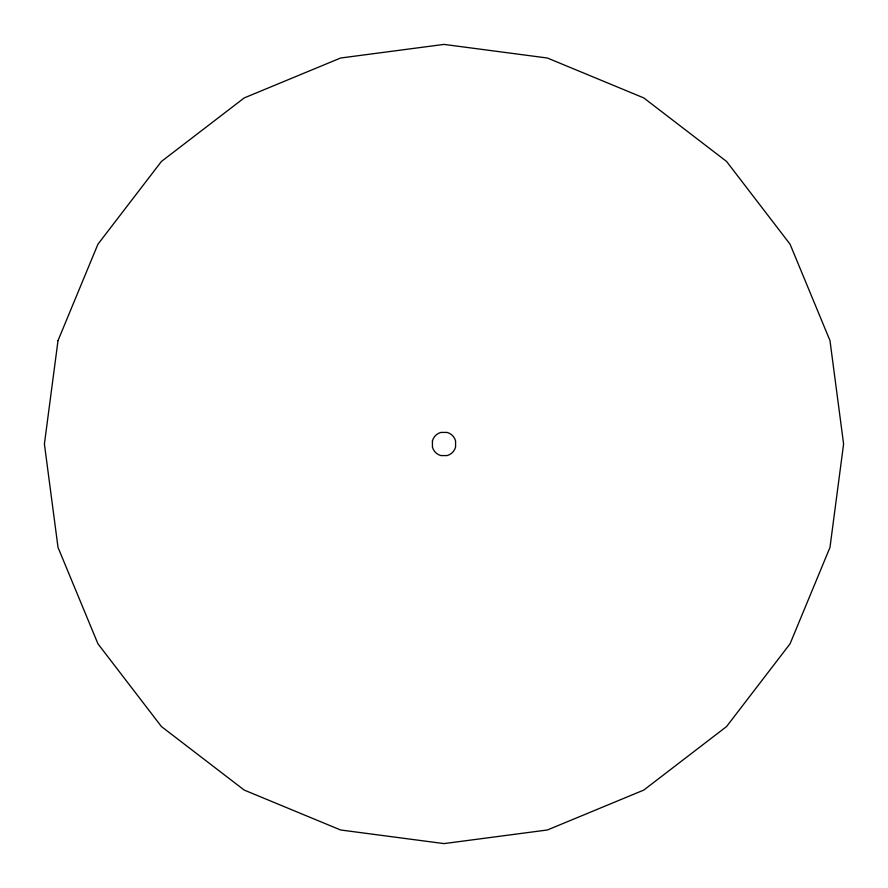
<?xml version="1.0" encoding="UTF-8"?>
<svg xmlns="http://www.w3.org/2000/svg" width="888" height="888" viewBox="0 0 888 888"><rect width="100%" height="100%" fill="white"/><g stroke="black" fill="none" stroke-linecap="round" stroke-linejoin="round"><path stroke-width="1.33" d="M58.02 340.581L44.4 444L58.02 547.419L97.935 643.8L161.438 726.562L244.2 790.065L340.581 829.98L444 843.6L547.419 829.98L643.8 790.065L726.562 726.562L790.065 643.8L829.98 547.419L843.6 444L829.98 340.581L790.065 244.2L726.562 161.438L643.8 97.935L547.419 58.02L444 44.4L340.581 58.02L244.2 97.935L161.438 161.438L97.935 244.2L58.02 340.581M432.423 440.892L432.423 447.108A11.822 11.622 45 0 0 440.892 455.577L447.108 455.577A11.822 11.622 -45 0 0 455.577 447.108L455.577 440.892A11.822 11.622 45 0 0 447.108 432.423L440.892 432.423A11.822 11.622 -45 0 0 432.423 440.892"/></g></svg>
